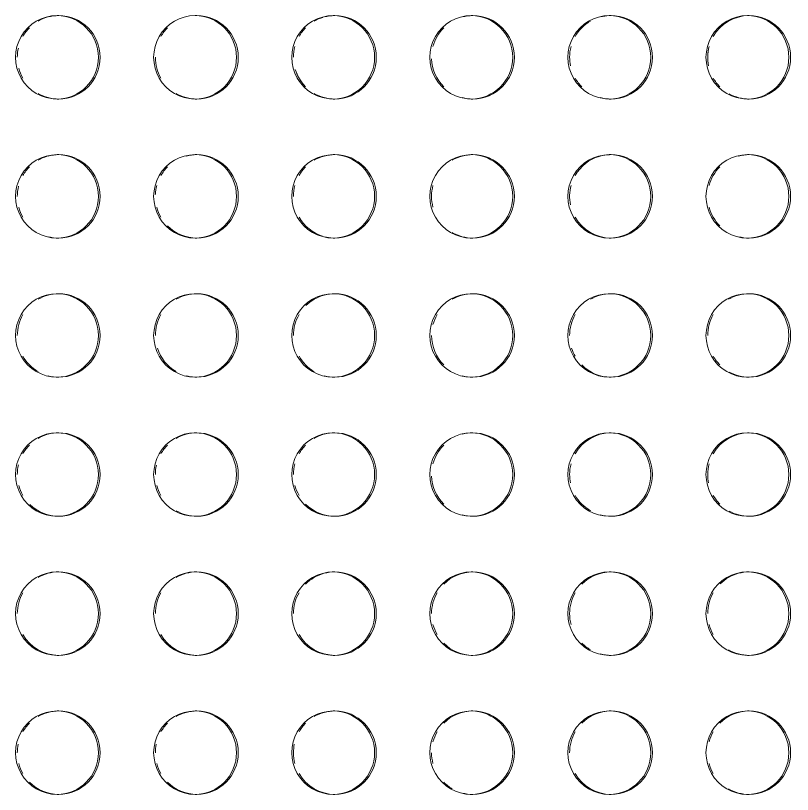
# Model space of a CAD drawing. Header units: millimetres. Extents: x 1606 to 301010, y -5142 to 244250.
# Drawn here: x 64573.2 to 64852.3, y 232310.1 to 232590.1 of the extents above; entities that cross this region are included whole.
import ezdxf

# ---------------------------------------------------------------- set-up
doc = ezdxf.new("R2010")
doc.units = ezdxf.units.MM
for name, color, linetype, lineweight in [('0-1', 7, 'Continuous', 5), ('A-GENM-1', 253, 'Continuous', 9), ('A-GENM-3', 13, 'Continuous', 9)]:
    doc.layers.add(name, color=color, linetype=linetype, lineweight=lineweight)

# ---------------------------------------------------------------- blocks, each defined once
blk = doc.blocks.new('WYA_Tactiles-300x300 - Tactiles-300x300-V23-WAREHOUSE SLAB PLAN')
at = {"layer": 'A-GENM-3'}
for p, q in [((34360.48, 232590.1), (34359.86, 232590.1)), ((34410.09, 232590.1), (34409.47, 232590.1)), ((34459.7, 232590.1), (34459.08, 232590.1)), ((34509.32, 232590.1), (34508.7, 232590.1)), ((34558.93, 232590.1), (34558.31, 232590.1)), ((34608.55, 232590.1), (34607.93, 232590.1)), ((34359.86, 232560.1), (34360.48, 232560.1)), ((34409.47, 232560.1), (34410.09, 232560.1)), ((34459.08, 232560.1), (34459.7, 232560.1)), ((34508.7, 232560.1), (34509.32, 232560.1)), ((34558.31, 232560.1), (34558.93, 232560.1)), ((34607.93, 232560.1), (34608.55, 232560.1)), ((34360.48, 232540.1), (34359.86, 232540.1)), ((34410.09, 232540.1), (34409.47, 232540.1)), ((34459.7, 232540.1), (34459.08, 232540.1)), ((34509.32, 232540.1), (34508.7, 232540.1)), ((34558.93, 232540.1), (34558.31, 232540.1)), ((34608.55, 232540.1), (34607.93, 232540.1)), ((34359.86, 232510.1), (34360.48, 232510.1)), ((34409.47, 232510.1), (34410.09, 232510.1)), ((34459.08, 232510.1), (34459.7, 232510.1)), ((34508.7, 232510.1), (34509.32, 232510.1)), ((34558.31, 232510.1), (34558.93, 232510.1)), ((34607.93, 232510.1), (34608.55, 232510.1)), ((34360.48, 232490.1), (34359.86, 232490.1)), ((34410.09, 232490.1), (34409.47, 232490.1)), ((34459.7, 232490.1), (34459.08, 232490.1)), ((34509.32, 232490.1), (34508.7, 232490.1)), ((34558.93, 232490.1), (34558.31, 232490.1)), ((34608.55, 232490.1), (34607.93, 232490.1)), ((34359.86, 232460.1), (34360.48, 232460.1)), ((34409.47, 232460.1), (34410.09, 232460.1)), ((34459.08, 232460.1), (34459.7, 232460.1)), ((34508.7, 232460.1), (34509.32, 232460.1)), ((34558.31, 232460.1), (34558.93, 232460.1)), ((34607.93, 232460.1), (34608.55, 232460.1)), ((34360.48, 232440.1), (34359.86, 232440.1)), ((34410.09, 232440.1), (34409.47, 232440.1)), ((34459.7, 232440.1), (34459.08, 232440.1)), ((34509.32, 232440.1), (34508.7, 232440.1)), ((34558.93, 232440.1), (34558.31, 232440.1)), ((34608.55, 232440.1), (34607.93, 232440.1)), ((34359.86, 232410.1), (34360.48, 232410.1)), ((34409.47, 232410.1), (34410.09, 232410.1)), ((34459.08, 232410.1), (34459.7, 232410.1)), ((34508.7, 232410.1), (34509.32, 232410.1)), ((34558.31, 232410.1), (34558.93, 232410.1)), ((34607.93, 232410.1), (34608.55, 232410.1)), ((34360.48, 232390.1), (34359.86, 232390.1)), ((34410.09, 232390.1), (34409.47, 232390.1)), ((34459.7, 232390.1), (34459.08, 232390.1)), ((34509.32, 232390.1), (34508.7, 232390.1)), ((34558.93, 232390.1), (34558.31, 232390.1)), ((34608.55, 232390.1), (34607.93, 232390.1)), ((34359.86, 232360.1), (34360.48, 232360.1)), ((34409.47, 232360.1), (34410.09, 232360.1)), ((34459.08, 232360.1), (34459.7, 232360.1)), ((34508.7, 232360.1), (34509.32, 232360.1)), ((34558.31, 232360.1), (34558.93, 232360.1)), ((34607.93, 232360.1), (34608.55, 232360.1)), ((34360.48, 232340.1), (34359.86, 232340.1)), ((34410.09, 232340.1), (34409.47, 232340.1)), ((34459.7, 232340.1), (34459.08, 232340.1)), ((34509.32, 232340.1), (34508.7, 232340.1)), ((34558.93, 232340.1), (34558.31, 232340.1)), ((34608.55, 232340.1), (34607.93, 232340.1)), ((34359.86, 232310.1), (34360.48, 232310.1)), ((34409.47, 232310.1), (34410.09, 232310.1)), ((34459.08, 232310.1), (34459.7, 232310.1)), ((34508.7, 232310.1), (34509.32, 232310.1)), ((34558.31, 232310.1), (34558.93, 232310.1)), ((34607.93, 232310.1), (34608.55, 232310.1))]:
    blk.add_line(p, q, dxfattribs=at)
for centre, start_param, end_param in [((34359.86, 232575.1), 0, 3.141593), ((34360.48, 232575.1), 0.279565, 0.523599), ((34360.48, 232575.1), 0, 0.261799), ((34359.86, 232575.1), 3.141593, 6.283185), ((34360.48, 232575.1), 3.141593, 6.283185), ((34409.47, 232575.1), 0, 3.141593), ((34409.47, 232575.1), 3.141593, 6.283185), ((34410.09, 232575.1), 3.141593, 6.283185), ((34459.08, 232575.1), 0, 3.141593), ((34459.7, 232575.1), 0.291172, 0.523599), ((34459.7, 232575.1), 0, 0.261799), ((34459.08, 232575.1), 3.141593, 6.283185), ((34459.7, 232575.1), 3.141593, 6.283185), ((34508.7, 232575.1), 0, 3.141593), ((34509.32, 232575.1), 0, 0.261799), ((34508.7, 232575.1), 3.141593, 6.283185), ((34509.32, 232575.1), 3.141593, 6.283185), ((34558.31, 232575.1), 0, 3.141593), ((34558.93, 232575.1), 0.523599, 1.047198), ((34558.93, 232575.1), 0.046883, 0.261799), ((34558.31, 232575.1), 3.141593, 6.283185), ((34558.93, 232575.1), 3.141593, 6.283185), ((34607.93, 232575.1), 0, 3.141593), ((34608.55, 232575.1), 0, 1.047198), ((34607.93, 232575.1), 3.141593, 6.283185), ((34608.55, 232575.1), 3.141593, 6.283185), ((34360.48, 232575.1), 0.785398, 1.047198), ((34410.09, 232575.1), 0.785398, 1.047198), ((34459.7, 232575.1), 0.785398, 1.047198), ((34509.32, 232575.1), 0.785398, 1.308997), ((34360.48, 232575.1), 1.34624, 1.570796), ((34459.7, 232575.1), 1.308997, 1.570796), ((34558.93, 232575.1), 1.308997, 1.570796), ((34608.55, 232575.1), 1.308997, 1.773151), ((34410.09, 232575.1), 1.570796, 2.094395), ((34509.32, 232575.1), 1.606771, 2.356194), ((34558.93, 232575.1), 1.570796, 1.773151), ((34360.48, 232575.1), 1.832596, 2.094395), ((34459.7, 232575.1), 1.866916, 2.094395), ((34459.7, 232575.1), 2.094395, 2.356194), ((34558.93, 232575.1), 2.094395, 2.356194), ((34608.55, 232575.1), 2.094395, 2.356194), ((34360.48, 232575.1), 2.617994, 3.141593), ((34410.09, 232575.1), 2.617994, 3.141593), ((34459.7, 232575.1), 2.617994, 3.141593), ((34509.32, 232575.1), 2.879793, 3.141593), ((34558.93, 232575.1), 2.879793, 3.141593), ((34608.55, 232575.1), 2.639067, 3.141593), ((34359.86, 232525.1), 0, 3.141593), ((34360.48, 232525.1), 0, 0.261799), ((34359.86, 232525.1), 3.141593, 6.283185), ((34360.48, 232525.1), 3.141593, 6.283185), ((34409.47, 232525.1), 0, 3.141593), ((34410.09, 232525.1), 0, 0.261799), ((34409.47, 232525.1), 3.141593, 6.283185), ((34410.09, 232525.1), 3.141593, 6.283185), ((34459.08, 232525.1), 0, 3.141593), ((34459.7, 232525.1), 0, 0.523599), ((34459.08, 232525.1), 3.141593, 6.283185), ((34459.7, 232525.1), 3.141593, 6.283185), ((34508.7, 232525.1), 0, 3.141593), ((34509.32, 232525.1), 0, 0.523599), ((34508.7, 232525.1), 3.141593, 6.283185), ((34509.32, 232525.1), 3.141593, 6.283185), ((34558.31, 232525.1), 0, 3.141593), ((34558.93, 232525.1), 0.03432, 0.261799), ((34558.31, 232525.1), 3.141593, 6.283185), ((34558.93, 232525.1), 3.141593, 6.283185), ((34607.93, 232525.1), 0, 3.141593), ((34608.55, 232525.1), 0, 0.261799), ((34607.93, 232525.1), 3.141593, 6.283185), ((34608.55, 232525.1), 3.141593, 6.283185), ((34360.48, 232525.1), 0.279565, 0.523599), ((34558.93, 232525.1), 0.284414, 1.047198), ((34360.48, 232525.1), 0.785398, 1.047198), ((34410.09, 232525.1), 0.785398, 1.047198), ((34459.7, 232525.1), 0.785398, 1.047198), ((34608.55, 232525.1), 0.785398, 1.308997), ((34410.09, 232525.1), 1.308997, 1.52226), ((34459.7, 232525.1), 1.308997, 1.570796), ((34509.32, 232525.1), 1.308997, 1.832596), ((34558.93, 232525.1), 1.308997, 1.773151), ((34360.48, 232525.1), 1.325552, 1.570796), ((34360.48, 232525.1), 1.832596, 2.094395), ((34410.09, 232525.1), 1.832596, 2.094395), ((34608.55, 232525.1), 1.832596, 2.356194), ((34459.7, 232525.1), 2.094395, 2.841188), ((34558.93, 232525.1), 2.094395, 3.141593), ((34410.09, 232525.1), 2.356194, 3.141593), ((34509.32, 232525.1), 2.617994, 3.141593), ((34360.48, 232525.1), 2.879793, 3.141593), ((34459.7, 232525.1), 2.879793, 3.100882), ((34608.55, 232525.1), 2.879793, 3.141593), ((34359.86, 232475.1), 0, 3.141593), ((34360.48, 232475.1), 0, 0.523599), ((34359.86, 232475.1), 3.141593, 6.283185), ((34360.48, 232475.1), 3.141593, 6.283185), ((34409.47, 232475.1), 0, 3.141593), ((34410.09, 232475.1), 0, 0.523599), ((34409.47, 232475.1), 3.141593, 6.283185), ((34410.09, 232475.1), 3.141593, 6.283185), ((34459.08, 232475.1), 0, 3.141593), ((34459.7, 232475.1), 0, 0.523599), ((34459.08, 232475.1), 3.141593, 6.283185), ((34459.7, 232475.1), 3.141593, 6.283185), ((34508.7, 232475.1), 0, 3.141593), ((34509.32, 232475.1), 0, 0.523599), ((34508.7, 232475.1), 3.141593, 6.283185), ((34509.32, 232475.1), 3.141593, 6.283185), ((34558.31, 232475.1), 0, 3.141593), ((34558.93, 232475.1), 0, 0.523599), ((34558.31, 232475.1), 3.141593, 6.283185), ((34558.93, 232475.1), 3.141593, 6.283185), ((34607.93, 232475.1), 0, 3.141593), ((34608.55, 232475.1), 0, 0.523599), ((34607.93, 232475.1), 3.141593, 6.283185), ((34608.55, 232475.1), 3.141593, 6.283185), ((34459.7, 232475.1), 0.523599, 0.77449), ((34360.48, 232475.1), 1.047198, 1.570796), ((34410.09, 232475.1), 1.047198, 1.570796), ((34459.7, 232475.1), 1.047198, 1.570796), ((34509.32, 232475.1), 1.047198, 1.308997), ((34558.93, 232475.1), 1.047198, 1.570796), ((34608.55, 232475.1), 1.047198, 1.570796), ((34509.32, 232475.1), 1.570796, 2.356194), ((34410.09, 232475.1), 1.883471, 2.617994), ((34558.93, 232475.1), 1.883471, 2.094395), ((34360.48, 232475.1), 2.094395, 2.617994), ((34459.7, 232475.1), 2.094395, 2.617994), ((34608.55, 232475.1), 2.094395, 2.356194), ((34558.93, 232475.1), 2.356194, 3.141593), ((34608.55, 232475.1), 2.639067, 3.141593), ((34360.48, 232475.1), 2.879793, 3.141593), ((34410.09, 232475.1), 2.879793, 3.090717), ((34459.7, 232475.1), 2.879793, 3.141593), ((34509.32, 232475.1), 2.879793, 3.141593), ((34359.86, 232425.1), 0, 3.141593), ((34360.48, 232425.1), 0.279565, 0.523599), ((34360.48, 232425.1), 0, 0.261799), ((34359.86, 232425.1), 3.141593, 6.283185), ((34360.48, 232425.1), 3.141593, 6.283185), ((34409.47, 232425.1), 0, 3.141593), ((34410.09, 232425.1), 0.279565, 0.523599), ((34410.09, 232425.1), 0, 0.261799), ((34409.47, 232425.1), 3.141593, 6.283185), ((34410.09, 232425.1), 3.141593, 6.283185), ((34459.08, 232425.1), 0, 3.141593), ((34459.7, 232425.1), 0.284414, 0.523599), ((34459.7, 232425.1), 0, 0.261799), ((34459.08, 232425.1), 3.141593, 6.283185), ((34459.7, 232425.1), 3.141593, 6.283185), ((34508.7, 232425.1), 0, 3.141593), ((34509.32, 232425.1), 0, 0.261799), ((34508.7, 232425.1), 3.141593, 6.283185), ((34509.32, 232425.1), 3.141593, 6.283185), ((34558.31, 232425.1), 0, 3.141593), ((34558.93, 232425.1), 0, 1.047198), ((34558.31, 232425.1), 3.141593, 6.283185), ((34558.93, 232425.1), 3.141593, 6.283185), ((34607.93, 232425.1), 0, 3.141593), ((34608.55, 232425.1), 0, 1.047198), ((34607.93, 232425.1), 3.141593, 6.283185), ((34608.55, 232425.1), 3.141593, 6.283185), ((34360.48, 232425.1), 0.785398, 1.047198), ((34410.09, 232425.1), 0.785398, 1.047198), ((34459.7, 232425.1), 0.785398, 1.047198), ((34509.32, 232425.1), 0.785398, 1.308997), ((34360.48, 232425.1), 1.33837, 1.570796), ((34410.09, 232425.1), 1.34624, 1.570796), ((34459.7, 232425.1), 1.308997, 1.570796), ((34558.93, 232425.1), 1.308997, 1.570796), ((34608.55, 232425.1), 1.308997, 1.570796), ((34509.32, 232425.1), 1.606771, 2.356194), ((34558.93, 232425.1), 1.570796, 1.773151), ((34608.55, 232425.1), 1.570796, 1.773151), ((34360.48, 232425.1), 1.832596, 2.094395), ((34410.09, 232425.1), 1.832596, 2.094395), ((34459.7, 232425.1), 1.832596, 2.094395), ((34558.93, 232425.1), 2.094395, 2.617994), ((34608.55, 232425.1), 2.094395, 2.356194), ((34360.48, 232425.1), 2.367103, 3.141593), ((34459.7, 232425.1), 2.356194, 3.141593), ((34410.09, 232425.1), 2.617994, 3.141593), ((34608.55, 232425.1), 2.639067, 3.141593), ((34509.32, 232425.1), 2.879793, 3.141593), ((34558.93, 232425.1), 2.879793, 3.141593), ((34359.86, 232375.1), 0, 3.141593), ((34360.48, 232375.1), 0, 0.523599), ((34359.86, 232375.1), 3.141593, 6.283185), ((34360.48, 232375.1), 3.141593, 6.283185), ((34409.47, 232375.1), 0, 3.141593), ((34410.09, 232375.1), 0, 0.523599), ((34409.47, 232375.1), 3.141593, 6.283185), ((34410.09, 232375.1), 3.141593, 6.283185), ((34459.08, 232375.1), 0, 3.141593), ((34459.7, 232375.1), 0, 0.523599), ((34459.08, 232375.1), 3.141593, 6.283185), ((34459.7, 232375.1), 3.141593, 6.283185), ((34508.7, 232375.1), 0, 3.141593), ((34509.32, 232375.1), 0, 0.785398), ((34508.7, 232375.1), 3.141593, 6.283185), ((34509.32, 232375.1), 3.141593, 6.283185), ((34558.31, 232375.1), 0, 3.141593), ((34558.93, 232375.1), 0, 0.785398), ((34558.31, 232375.1), 3.141593, 6.283185), ((34558.93, 232375.1), 3.141593, 6.283185), ((34607.93, 232375.1), 0, 3.141593), ((34608.55, 232375.1), 0, 0.523599), ((34607.93, 232375.1), 3.141593, 6.283185), ((34608.55, 232375.1), 3.141593, 6.283185), ((34459.7, 232375.1), 0.531312, 0.785398), ((34608.55, 232375.1), 0.523599, 0.77449), ((34360.48, 232375.1), 1.047198, 1.570796), ((34410.09, 232375.1), 1.047198, 1.570796), ((34459.7, 232375.1), 1.047198, 1.570796), ((34509.32, 232375.1), 1.047198, 1.308997), ((34558.93, 232375.1), 1.047198, 1.308997), ((34608.55, 232375.1), 1.047198, 1.570796), ((34509.32, 232375.1), 1.308997, 1.570796), ((34558.93, 232375.1), 1.308997, 1.570796), ((34558.93, 232375.1), 1.570796, 1.832596), ((34509.32, 232375.1), 1.832596, 2.094395), ((34608.55, 232375.1), 1.832596, 2.094395), ((34360.48, 232375.1), 2.094395, 3.141593), ((34410.09, 232375.1), 2.094395, 3.141593), ((34459.7, 232375.1), 2.094395, 3.141593), ((34509.32, 232375.1), 2.356194, 3.141593), ((34558.93, 232375.1), 2.356194, 2.617994), ((34608.55, 232375.1), 2.617994, 3.141593), ((34558.93, 232375.1), 2.879793, 3.141593), ((34359.86, 232325.1), 0, 3.141593), ((34360.48, 232325.1), 0, 0.523599), ((34359.86, 232325.1), 3.141593, 6.283185), ((34360.48, 232325.1), 3.141593, 6.283185), ((34409.47, 232325.1), 0, 3.141593), ((34410.09, 232325.1), 0, 0.523599), ((34409.47, 232325.1), 3.141593, 6.283185), ((34410.09, 232325.1), 3.141593, 6.283185), ((34459.08, 232325.1), 0, 3.141593), ((34459.7, 232325.1), 0, 0.523599), ((34459.08, 232325.1), 3.141593, 6.283185), ((34459.7, 232325.1), 3.141593, 6.283185), ((34508.7, 232325.1), 0, 3.141593), ((34509.32, 232325.1), 0, 0.785398), ((34508.7, 232325.1), 3.141593, 6.283185), ((34509.32, 232325.1), 3.141593, 6.283185), ((34558.31, 232325.1), 0, 3.141593), ((34558.93, 232325.1), 0, 0.785398), ((34558.31, 232325.1), 3.141593, 6.283185), ((34558.93, 232325.1), 3.141593, 6.283185), ((34607.93, 232325.1), 0, 3.141593), ((34608.55, 232325.1), 0, 0.785398), ((34607.93, 232325.1), 3.141593, 6.283185), ((34608.55, 232325.1), 3.141593, 6.283185), ((34360.48, 232325.1), 0.785398, 1.047198), ((34410.09, 232325.1), 0.785398, 1.047198), ((34459.7, 232325.1), 0.785398, 1.047198), ((34509.32, 232325.1), 1.047198, 1.308997), ((34558.93, 232325.1), 1.047198, 1.570796), ((34608.55, 232325.1), 1.047198, 1.308997), ((34360.48, 232325.1), 1.368442, 1.570796), ((34410.09, 232325.1), 1.368442, 1.570796), ((34459.7, 232325.1), 1.368442, 1.570796), ((34459.7, 232325.1), 1.570796, 1.832596), ((34509.32, 232325.1), 1.570796, 1.832596), ((34360.48, 232325.1), 1.832596, 2.094395), ((34410.09, 232325.1), 1.832596, 2.094395), ((34608.55, 232325.1), 1.832596, 2.094395), ((34459.7, 232325.1), 2.094395, 3.141593), ((34558.93, 232325.1), 2.094395, 3.141593), ((34360.48, 232325.1), 2.356194, 3.141593), ((34410.09, 232325.1), 2.356194, 3.141593), ((34509.32, 232325.1), 2.356194, 2.617994), ((34509.32, 232325.1), 2.879793, 3.141593), ((34608.55, 232325.1), 2.617994, 3.141593)]:
    blk.add_ellipse(centre, major_axis=(0, 15), ratio=0.992278, start_param=start_param, end_param=end_param, dxfattribs=at)
blk = doc.blocks.new('WYA_Tactiles-300x300 - Tactiles-300x300-V27-WAREHOUSE SLAB PLAN')
at = {"layer": 'A-GENM-3'}
for p, q in [((34360.48, 232590.1), (34359.86, 232590.1)), ((34410.09, 232590.1), (34409.47, 232590.1)), ((34459.7, 232590.1), (34459.08, 232590.1)), ((34509.32, 232590.1), (34508.7, 232590.1)), ((34558.93, 232590.1), (34558.31, 232590.1)), ((34608.55, 232590.1), (34607.93, 232590.1)), ((34359.86, 232560.1), (34360.48, 232560.1)), ((34409.47, 232560.1), (34410.09, 232560.1)), ((34459.08, 232560.1), (34459.7, 232560.1)), ((34508.7, 232560.1), (34509.32, 232560.1)), ((34558.31, 232560.1), (34558.93, 232560.1)), ((34607.93, 232560.1), (34608.55, 232560.1)), ((34360.48, 232540.1), (34359.86, 232540.1)), ((34410.09, 232540.1), (34409.47, 232540.1)), ((34459.7, 232540.1), (34459.08, 232540.1)), ((34509.32, 232540.1), (34508.7, 232540.1)), ((34558.93, 232540.1), (34558.31, 232540.1)), ((34608.55, 232540.1), (34607.93, 232540.1)), ((34359.86, 232510.1), (34360.48, 232510.1)), ((34409.47, 232510.1), (34410.09, 232510.1)), ((34459.08, 232510.1), (34459.7, 232510.1)), ((34508.7, 232510.1), (34509.32, 232510.1)), ((34558.31, 232510.1), (34558.93, 232510.1)), ((34607.93, 232510.1), (34608.55, 232510.1)), ((34360.48, 232490.1), (34359.86, 232490.1)), ((34410.09, 232490.1), (34409.47, 232490.1)), ((34459.7, 232490.1), (34459.08, 232490.1)), ((34509.32, 232490.1), (34508.7, 232490.1)), ((34558.93, 232490.1), (34558.31, 232490.1)), ((34608.55, 232490.1), (34607.93, 232490.1)), ((34359.86, 232460.1), (34360.48, 232460.1)), ((34409.47, 232460.1), (34410.09, 232460.1)), ((34459.08, 232460.1), (34459.7, 232460.1)), ((34508.7, 232460.1), (34509.32, 232460.1)), ((34558.31, 232460.1), (34558.93, 232460.1)), ((34607.93, 232460.1), (34608.55, 232460.1)), ((34360.48, 232440.1), (34359.86, 232440.1)), ((34410.09, 232440.1), (34409.47, 232440.1)), ((34459.7, 232440.1), (34459.08, 232440.1)), ((34509.32, 232440.1), (34508.7, 232440.1)), ((34558.93, 232440.1), (34558.31, 232440.1)), ((34608.55, 232440.1), (34607.93, 232440.1)), ((34359.86, 232410.1), (34360.48, 232410.1)), ((34409.47, 232410.1), (34410.09, 232410.1)), ((34459.08, 232410.1), (34459.7, 232410.1)), ((34508.7, 232410.1), (34509.32, 232410.1)), ((34558.31, 232410.1), (34558.93, 232410.1)), ((34607.93, 232410.1), (34608.55, 232410.1)), ((34360.48, 232390.1), (34359.86, 232390.1)), ((34410.09, 232390.1), (34409.47, 232390.1)), ((34459.7, 232390.1), (34459.08, 232390.1)), ((34509.32, 232390.1), (34508.7, 232390.1)), ((34558.93, 232390.1), (34558.31, 232390.1)), ((34608.55, 232390.1), (34607.93, 232390.1)), ((34359.86, 232360.1), (34360.48, 232360.1)), ((34409.47, 232360.1), (34410.09, 232360.1)), ((34459.08, 232360.1), (34459.7, 232360.1)), ((34508.7, 232360.1), (34509.32, 232360.1)), ((34558.31, 232360.1), (34558.93, 232360.1)), ((34607.93, 232360.1), (34608.55, 232360.1)), ((34360.48, 232340.1), (34359.86, 232340.1)), ((34410.09, 232340.1), (34409.47, 232340.1)), ((34459.7, 232340.1), (34459.08, 232340.1)), ((34509.32, 232340.1), (34508.7, 232340.1)), ((34558.93, 232340.1), (34558.31, 232340.1)), ((34608.55, 232340.1), (34607.93, 232340.1)), ((34359.86, 232310.1), (34360.48, 232310.1)), ((34409.47, 232310.1), (34410.09, 232310.1)), ((34459.08, 232310.1), (34459.7, 232310.1)), ((34508.7, 232310.1), (34509.32, 232310.1)), ((34558.31, 232310.1), (34558.93, 232310.1)), ((34607.93, 232310.1), (34608.55, 232310.1))]:
    blk.add_line(p, q, dxfattribs=at)
for centre, start_param, end_param in [((34359.86, 232575.1), 0, 3.141593), ((34360.48, 232575.1), 0.279565, 0.523599), ((34360.48, 232575.1), 0, 0.261799), ((34359.86, 232575.1), 3.141593, 6.283185), ((34360.48, 232575.1), 3.141593, 6.283185), ((34409.47, 232575.1), 0, 3.141593), ((34409.47, 232575.1), 3.141593, 6.283185), ((34410.09, 232575.1), 3.141593, 6.283185), ((34459.08, 232575.1), 0, 3.141593), ((34459.7, 232575.1), 0.291172, 0.523599), ((34459.7, 232575.1), 0, 0.261799), ((34459.08, 232575.1), 3.141593, 6.283185), ((34459.7, 232575.1), 3.141593, 6.283185), ((34508.7, 232575.1), 0, 3.141593), ((34509.32, 232575.1), 0, 0.261799), ((34508.7, 232575.1), 3.141593, 6.283185), ((34509.32, 232575.1), 3.141593, 6.283185), ((34558.31, 232575.1), 0, 3.141593), ((34558.93, 232575.1), 0.523599, 1.047198), ((34558.93, 232575.1), 0.046883, 0.261799), ((34558.31, 232575.1), 3.141593, 6.283185), ((34558.93, 232575.1), 3.141593, 6.283185), ((34607.93, 232575.1), 0, 3.141593), ((34608.55, 232575.1), 0, 1.047198), ((34607.93, 232575.1), 3.141593, 6.283185), ((34608.55, 232575.1), 3.141593, 6.283185), ((34360.48, 232575.1), 0.785398, 1.047198), ((34410.09, 232575.1), 0.785398, 1.047198), ((34459.7, 232575.1), 0.785398, 1.047198), ((34509.32, 232575.1), 0.785398, 1.308997), ((34360.48, 232575.1), 1.34624, 1.570796), ((34459.7, 232575.1), 1.308997, 1.570796), ((34558.93, 232575.1), 1.308997, 1.570796), ((34608.55, 232575.1), 1.308997, 1.570796), ((34410.09, 232575.1), 1.570796, 2.094395), ((34509.32, 232575.1), 1.606771, 2.356194), ((34558.93, 232575.1), 1.570796, 1.773151), ((34608.55, 232575.1), 1.570796, 1.773151), ((34360.48, 232575.1), 1.832596, 2.094395), ((34459.7, 232575.1), 1.866916, 2.356194), ((34558.93, 232575.1), 2.094395, 2.356194), ((34608.55, 232575.1), 2.094395, 2.356194), ((34360.48, 232575.1), 2.617994, 3.141593), ((34410.09, 232575.1), 2.617994, 3.141593), ((34459.7, 232575.1), 2.617994, 3.141593), ((34509.32, 232575.1), 2.879793, 3.141593), ((34558.93, 232575.1), 2.879793, 3.141593), ((34608.55, 232575.1), 2.639067, 3.141593), ((34359.86, 232525.1), 0, 3.141593), ((34360.48, 232525.1), 0, 0.261799), ((34359.86, 232525.1), 3.141593, 6.283185), ((34360.48, 232525.1), 3.141593, 6.283185), ((34409.47, 232525.1), 0, 3.141593), ((34410.09, 232525.1), 0, 0.261799), ((34409.47, 232525.1), 3.141593, 6.283185), ((34410.09, 232525.1), 3.141593, 6.283185), ((34459.08, 232525.1), 0, 3.141593), ((34459.7, 232525.1), 0, 0.523599), ((34459.08, 232525.1), 3.141593, 6.283185), ((34459.7, 232525.1), 3.141593, 6.283185), ((34508.7, 232525.1), 0, 3.141593), ((34509.32, 232525.1), 0, 0.523599), ((34508.7, 232525.1), 3.141593, 6.283185), ((34509.32, 232525.1), 3.141593, 6.283185), ((34558.31, 232525.1), 0, 3.141593), ((34558.93, 232525.1), 0.03432, 0.261799), ((34558.31, 232525.1), 3.141593, 6.283185), ((34558.93, 232525.1), 3.141593, 6.283185), ((34607.93, 232525.1), 0, 3.141593), ((34608.55, 232525.1), 0, 0.261799), ((34607.93, 232525.1), 3.141593, 6.283185), ((34608.55, 232525.1), 3.141593, 6.283185), ((34360.48, 232525.1), 0.279565, 0.523599), ((34558.93, 232525.1), 0.284414, 1.047198), ((34360.48, 232525.1), 0.785398, 1.047198), ((34410.09, 232525.1), 0.785398, 1.047198), ((34459.7, 232525.1), 0.785398, 1.047198), ((34608.55, 232525.1), 0.785398, 1.308997), ((34410.09, 232525.1), 1.308997, 1.52226), ((34459.7, 232525.1), 1.308997, 1.570796), ((34509.32, 232525.1), 1.308997, 1.832596), ((34558.93, 232525.1), 1.308997, 1.773151), ((34360.48, 232525.1), 1.325552, 1.570796), ((34360.48, 232525.1), 1.832596, 2.094395), ((34410.09, 232525.1), 1.832596, 2.094395), ((34608.55, 232525.1), 1.832596, 2.356194), ((34459.7, 232525.1), 2.094395, 2.841188), ((34558.93, 232525.1), 2.094395, 3.141593), ((34410.09, 232525.1), 2.356194, 3.141593), ((34509.32, 232525.1), 2.617994, 3.141593), ((34360.48, 232525.1), 2.879793, 3.141593), ((34459.7, 232525.1), 2.879793, 3.100882), ((34608.55, 232525.1), 2.879793, 3.141593), ((34359.86, 232475.1), 0, 3.141593), ((34360.48, 232475.1), 0, 0.523599), ((34359.86, 232475.1), 3.141593, 6.283185), ((34360.48, 232475.1), 3.141593, 6.283185), ((34409.47, 232475.1), 0, 3.141593), ((34410.09, 232475.1), 0, 0.523599), ((34409.47, 232475.1), 3.141593, 6.283185), ((34410.09, 232475.1), 3.141593, 6.283185), ((34459.08, 232475.1), 0, 3.141593), ((34459.7, 232475.1), 0, 0.523599), ((34459.08, 232475.1), 3.141593, 6.283185), ((34459.7, 232475.1), 3.141593, 6.283185), ((34508.7, 232475.1), 0, 3.141593), ((34509.32, 232475.1), 0, 0.523599), ((34508.7, 232475.1), 3.141593, 6.283185), ((34509.32, 232475.1), 3.141593, 6.283185), ((34558.31, 232475.1), 0, 3.141593), ((34558.93, 232475.1), 0, 0.523599), ((34558.31, 232475.1), 3.141593, 6.283185), ((34558.93, 232475.1), 3.141593, 6.283185), ((34607.93, 232475.1), 0, 3.141593), ((34608.55, 232475.1), 0, 0.523599), ((34607.93, 232475.1), 3.141593, 6.283185), ((34608.55, 232475.1), 3.141593, 6.283185), ((34459.7, 232475.1), 0.523599, 0.77449), ((34360.48, 232475.1), 1.047198, 1.570796), ((34410.09, 232475.1), 1.047198, 1.570796), ((34459.7, 232475.1), 1.047198, 1.570796), ((34509.32, 232475.1), 1.047198, 1.308997), ((34558.93, 232475.1), 1.047198, 1.570796), ((34608.55, 232475.1), 1.047198, 1.570796), ((34509.32, 232475.1), 1.570796, 2.356194), ((34410.09, 232475.1), 1.883471, 2.617994), ((34558.93, 232475.1), 1.883471, 2.094395), ((34360.48, 232475.1), 2.094395, 2.617994), ((34459.7, 232475.1), 2.094395, 2.617994), ((34608.55, 232475.1), 2.094395, 2.356194), ((34558.93, 232475.1), 2.356194, 3.141593), ((34608.55, 232475.1), 2.639067, 3.141593), ((34360.48, 232475.1), 2.879793, 3.141593), ((34410.09, 232475.1), 2.879793, 3.090717), ((34459.7, 232475.1), 2.879793, 3.141593), ((34509.32, 232475.1), 2.879793, 3.141593), ((34359.86, 232425.1), 0, 3.141593), ((34360.48, 232425.1), 0.279565, 0.523599), ((34360.48, 232425.1), 0, 0.261799), ((34359.86, 232425.1), 3.141593, 6.283185), ((34360.48, 232425.1), 3.141593, 6.283185), ((34409.47, 232425.1), 0, 3.141593), ((34410.09, 232425.1), 0.279565, 0.523599), ((34410.09, 232425.1), 0, 0.261799), ((34409.47, 232425.1), 3.141593, 6.283185), ((34410.09, 232425.1), 3.141593, 6.283185), ((34459.08, 232425.1), 0, 3.141593), ((34459.7, 232425.1), 0.284414, 0.523599), ((34459.7, 232425.1), 0, 0.261799), ((34459.08, 232425.1), 3.141593, 6.283185), ((34459.7, 232425.1), 3.141593, 6.283185), ((34508.7, 232425.1), 0, 3.141593), ((34509.32, 232425.1), 0, 0.261799), ((34508.7, 232425.1), 3.141593, 6.283185), ((34509.32, 232425.1), 3.141593, 6.283185), ((34558.31, 232425.1), 0, 3.141593), ((34558.93, 232425.1), 0, 1.047198), ((34558.31, 232425.1), 3.141593, 6.283185), ((34558.93, 232425.1), 3.141593, 6.283185), ((34607.93, 232425.1), 0, 3.141593), ((34608.55, 232425.1), 0, 1.047198), ((34607.93, 232425.1), 3.141593, 6.283185), ((34608.55, 232425.1), 3.141593, 6.283185), ((34360.48, 232425.1), 0.785398, 1.047198), ((34410.09, 232425.1), 0.785398, 1.047198), ((34459.7, 232425.1), 0.785398, 1.047198), ((34509.32, 232425.1), 0.785398, 1.308997), ((34360.48, 232425.1), 1.33837, 1.570796), ((34410.09, 232425.1), 1.34624, 1.570796), ((34459.7, 232425.1), 1.308997, 1.570796), ((34558.93, 232425.1), 1.308997, 1.570796), ((34608.55, 232425.1), 1.308997, 1.570796), ((34509.32, 232425.1), 1.606771, 2.356194), ((34558.93, 232425.1), 1.570796, 1.773151), ((34608.55, 232425.1), 1.570796, 1.773151), ((34360.48, 232425.1), 1.832596, 2.094395), ((34410.09, 232425.1), 1.832596, 2.094395), ((34459.7, 232425.1), 1.832596, 2.094395), ((34558.93, 232425.1), 2.094395, 2.617994), ((34608.55, 232425.1), 2.094395, 2.356194), ((34360.48, 232425.1), 2.367103, 3.141593), ((34459.7, 232425.1), 2.356194, 3.141593), ((34410.09, 232425.1), 2.617994, 3.141593), ((34608.55, 232425.1), 2.639067, 3.141593), ((34509.32, 232425.1), 2.879793, 3.141593), ((34558.93, 232425.1), 2.879793, 3.141593), ((34359.86, 232375.1), 0, 3.141593), ((34360.48, 232375.1), 0, 0.523599), ((34359.86, 232375.1), 3.141593, 6.283185), ((34360.48, 232375.1), 3.141593, 6.283185), ((34409.47, 232375.1), 0, 3.141593), ((34410.09, 232375.1), 0, 0.523599), ((34409.47, 232375.1), 3.141593, 6.283185), ((34410.09, 232375.1), 3.141593, 6.283185), ((34459.08, 232375.1), 0, 3.141593), ((34459.7, 232375.1), 0, 0.523599), ((34459.08, 232375.1), 3.141593, 6.283185), ((34459.7, 232375.1), 3.141593, 6.283185), ((34508.7, 232375.1), 0, 3.141593), ((34509.32, 232375.1), 0, 0.785398), ((34508.7, 232375.1), 3.141593, 6.283185), ((34509.32, 232375.1), 3.141593, 6.283185), ((34558.31, 232375.1), 0, 3.141593), ((34558.93, 232375.1), 0, 0.785398), ((34558.31, 232375.1), 3.141593, 6.283185), ((34558.93, 232375.1), 3.141593, 6.283185), ((34607.93, 232375.1), 0, 3.141593), ((34608.55, 232375.1), 0, 0.523599), ((34607.93, 232375.1), 3.141593, 6.283185), ((34608.55, 232375.1), 3.141593, 6.283185), ((34459.7, 232375.1), 0.531312, 0.785398), ((34608.55, 232375.1), 0.523599, 0.77449), ((34360.48, 232375.1), 1.047198, 1.570796), ((34410.09, 232375.1), 1.047198, 1.570796), ((34459.7, 232375.1), 1.047198, 1.570796), ((34509.32, 232375.1), 1.047198, 1.308997), ((34558.93, 232375.1), 1.047198, 1.570796), ((34608.55, 232375.1), 1.047198, 1.570796), ((34509.32, 232375.1), 1.308997, 1.570796), ((34558.93, 232375.1), 1.570796, 1.832596), ((34509.32, 232375.1), 1.832596, 2.094395), ((34608.55, 232375.1), 1.832596, 2.094395), ((34360.48, 232375.1), 2.094395, 3.141593), ((34410.09, 232375.1), 2.094395, 3.141593), ((34459.7, 232375.1), 2.094395, 3.141593), ((34509.32, 232375.1), 2.356194, 3.141593), ((34558.93, 232375.1), 2.356194, 2.617994), ((34608.55, 232375.1), 2.617994, 3.141593), ((34558.93, 232375.1), 2.879793, 3.141593), ((34359.86, 232325.1), 0, 3.141593), ((34360.48, 232325.1), 0, 0.523599), ((34359.86, 232325.1), 3.141593, 6.283185), ((34360.48, 232325.1), 3.141593, 6.283185), ((34409.47, 232325.1), 0, 3.141593), ((34410.09, 232325.1), 0, 0.523599), ((34409.47, 232325.1), 3.141593, 6.283185), ((34410.09, 232325.1), 3.141593, 6.283185), ((34459.08, 232325.1), 0, 3.141593), ((34459.7, 232325.1), 0, 0.523599), ((34459.08, 232325.1), 3.141593, 6.283185), ((34459.7, 232325.1), 3.141593, 6.283185), ((34508.7, 232325.1), 0, 3.141593), ((34509.32, 232325.1), 0, 0.785398), ((34508.7, 232325.1), 3.141593, 6.283185), ((34509.32, 232325.1), 3.141593, 6.283185), ((34558.31, 232325.1), 0, 3.141593), ((34558.93, 232325.1), 0, 0.785398), ((34558.31, 232325.1), 3.141593, 6.283185), ((34558.93, 232325.1), 3.141593, 6.283185), ((34607.93, 232325.1), 0, 3.141593), ((34608.55, 232325.1), 0, 0.785398), ((34607.93, 232325.1), 3.141593, 6.283185), ((34608.55, 232325.1), 3.141593, 6.283185), ((34360.48, 232325.1), 0.785398, 1.047198), ((34410.09, 232325.1), 0.785398, 1.047198), ((34459.7, 232325.1), 0.785398, 1.047198), ((34509.32, 232325.1), 1.047198, 1.308997), ((34558.93, 232325.1), 1.047198, 1.570796), ((34608.55, 232325.1), 1.047198, 1.308997), ((34360.48, 232325.1), 1.368442, 1.570796), ((34410.09, 232325.1), 1.368442, 1.570796), ((34459.7, 232325.1), 1.368442, 1.570796), ((34459.7, 232325.1), 1.570796, 1.832596), ((34509.32, 232325.1), 1.570796, 1.832596), ((34360.48, 232325.1), 1.832596, 2.094395), ((34410.09, 232325.1), 1.832596, 2.094395), ((34608.55, 232325.1), 1.832596, 2.094395), ((34459.7, 232325.1), 2.094395, 3.141593), ((34558.93, 232325.1), 2.094395, 3.141593), ((34360.48, 232325.1), 2.356194, 3.141593), ((34410.09, 232325.1), 2.356194, 3.141593), ((34509.32, 232325.1), 2.356194, 2.617994), ((34509.32, 232325.1), 2.879793, 3.141593), ((34608.55, 232325.1), 2.617994, 3.141593)]:
    blk.add_ellipse(centre, major_axis=(0, 15), ratio=0.992278, start_param=start_param, end_param=end_param, dxfattribs=at)
blk = doc.blocks.new('23041_Modscape EF_ Central_V22_rvt-1-WAREHOUSE SLAB PLAN')
at = {"layer": 'A-GENM-1'}
for name in ['WYA_Tactiles-300x300 - Tactiles-300x300-V23-WAREHOUSE SLAB PLAN', 'WYA_Tactiles-300x300 - Tactiles-300x300-V27-WAREHOUSE SLAB PLAN']:
    blk.add_blockref(name, (0, 0), dxfattribs=at)

msp = doc.modelspace()

# ---------------------------------------------------------------- block references
at = {"layer": '0-1'}
msp.add_blockref('23041_Modscape EF_ Central_V22_rvt-1-WAREHOUSE SLAB PLAN', (30228.22, 0), dxfattribs=at)

doc.saveas('drawing.dxf')
